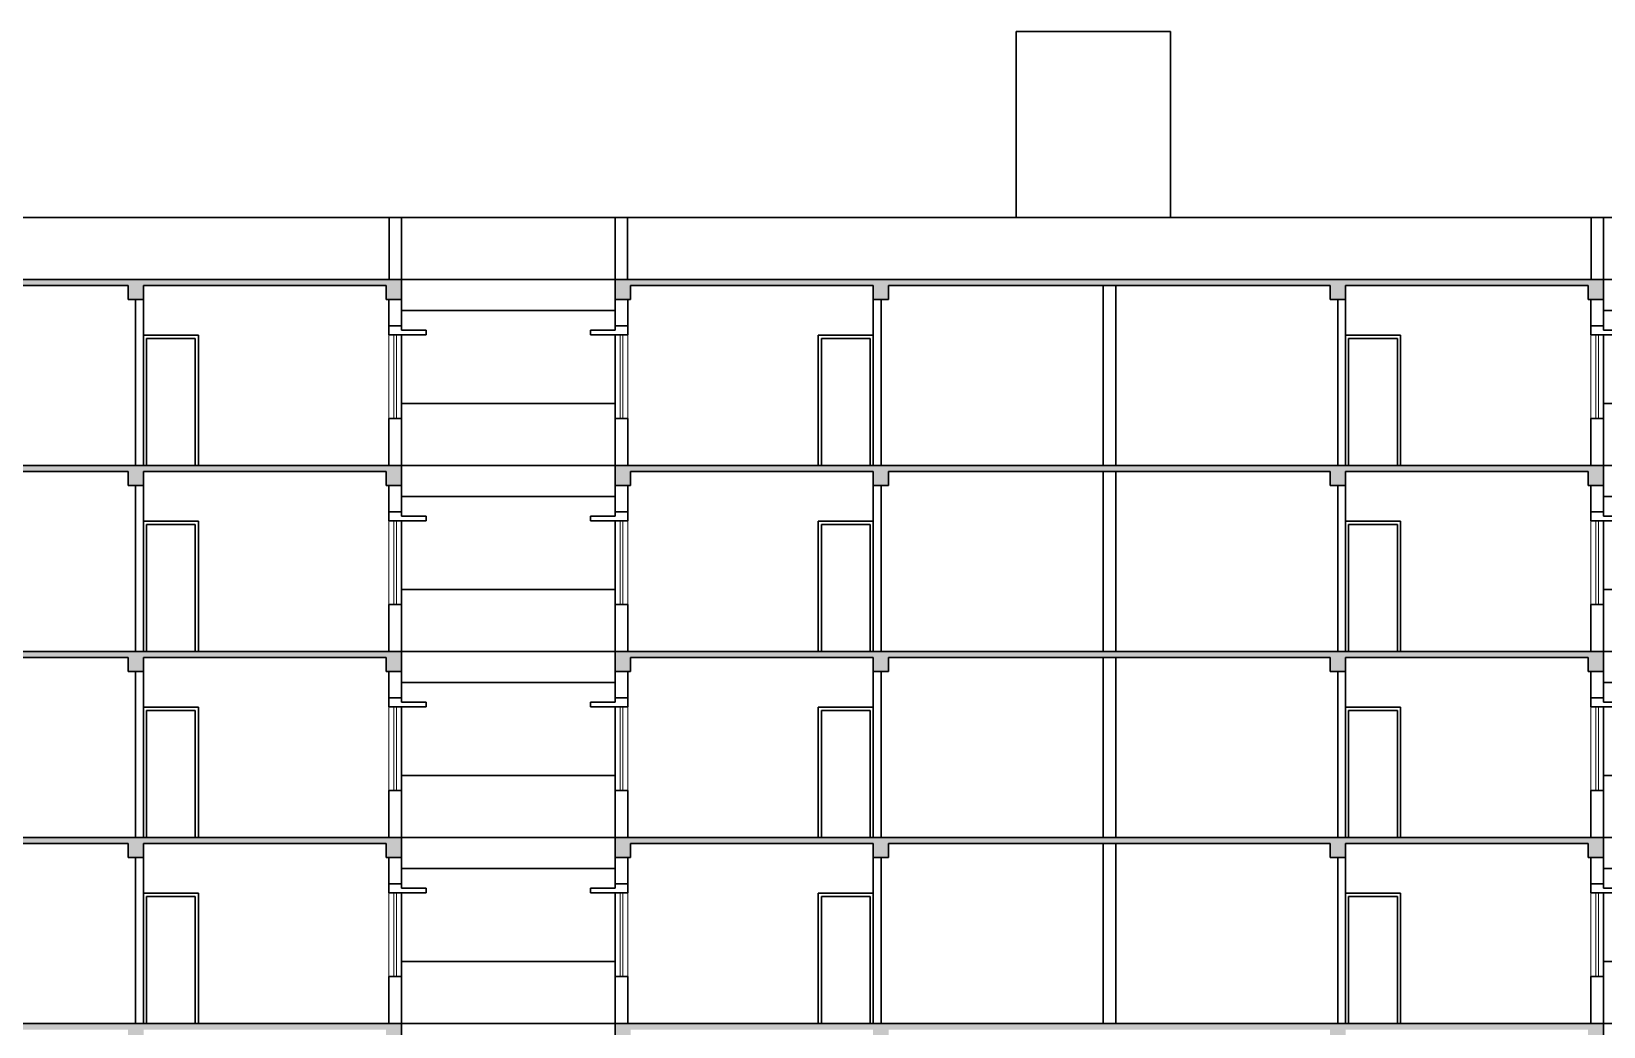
# Model space of a CAD drawing. Header units: metres. Extents: x 0 to 63445, y 32325 to 32915.
# Drawn here: x 63337.47 to 63362.83, y 32753.84 to 32769.89 of the extents above; entities that cross this region are included whole.
import ezdxf

# ---------------------------------------------------------------- set-up
doc = ezdxf.new("R2010")
doc.units = ezdxf.units.M
doc.header["$MEASUREMENT"] = 0
for name, color, linetype, lineweight in [('COLUMN', 1, 'Continuous', 30), ('elev', 252, 'Continuous', 20), ('wall', 7, 'Continuous', 30), ('window', 154, 'Continuous', 9)]:
    doc.layers.add(name, color=color, linetype=linetype, lineweight=lineweight)

# ---------------------------------------------------------------- blocks, each defined once
blk = doc.blocks.new('A$C1C873BC4')
at = {"layer": 'elev', "ltscale": 0.5}
h = blk.add_hatch(color=256, dxfattribs=at)
h.dxf.hatch_style = 1
h.paths.add_polyline_path([(-68.519, 25.907), (-79.442, 25.907), (-79.442, 25.807), (-79.192, 25.807), (-78.02, 25.807), (-78.02, 25.582), (-77.77, 25.582), (-77.77, 25.807), (-72.864, 25.807), (-72.864, 25.582), (-72.614, 25.582), (-72.614, 25.807), (-68.769, 25.807), (-68.769, 25.582), (-68.519, 25.582)])
h.paths.add_polyline_path([(-68.519, 22.907), (-79.442, 22.907), (-79.442, 22.807), (-79.192, 22.807), (-78.02, 22.807), (-78.02, 22.582), (-77.77, 22.582), (-77.77, 22.807), (-72.864, 22.807), (-72.864, 22.582), (-72.614, 22.582), (-72.614, 22.807), (-68.769, 22.807), (-68.769, 22.582), (-68.519, 22.582)])
h.paths.add_polyline_path([(-68.519, 19.907), (-79.442, 19.907), (-79.442, 19.807), (-79.192, 19.807), (-78.02, 19.807), (-78.02, 19.582), (-77.77, 19.582), (-77.77, 19.807), (-72.864, 19.807), (-72.864, 19.582), (-72.614, 19.582), (-72.614, 19.807), (-68.769, 19.807), (-68.769, 19.582), (-68.519, 19.582)])
h.paths.add_polyline_path([(-68.519, 16.907), (-79.442, 16.907), (-79.442, 16.807), (-79.192, 16.807), (-78.02, 16.807), (-78.02, 16.582), (-77.77, 16.582), (-77.77, 16.807), (-72.864, 16.807), (-72.864, 16.582), (-72.614, 16.582), (-72.614, 16.807), (-68.769, 16.807), (-68.769, 16.582), (-68.519, 16.582)])
h.paths.add_polyline_path([(-68.519, 13.907), (-79.442, 13.907), (-79.442, 13.807), (-79.192, 13.807), (-78.02, 13.807), (-78.02, 13.582), (-77.77, 13.582), (-77.77, 13.807), (-72.864, 13.807), (-72.864, 13.582), (-72.614, 13.582), (-72.614, 13.807), (-68.769, 13.807), (-68.769, 13.582), (-68.519, 13.582)])
h.paths.add_polyline_path([(-68.519, 10.907), (-79.442, 10.907), (-79.442, 10.807), (-79.192, 10.807), (-78.02, 10.807), (-78.02, 10.582), (-77.77, 10.582), (-77.77, 10.807), (-72.864, 10.807), (-72.864, 10.582), (-72.614, 10.582), (-72.614, 10.807), (-68.769, 10.807), (-68.769, 10.582), (-68.519, 10.582)])
h.paths.add_polyline_path([(-68.519, 7.907), (-79.442, 7.907), (-79.442, 7.807), (-79.192, 7.807), (-78.02, 7.807), (-78.02, 7.582), (-77.77, 7.582), (-77.77, 7.807), (-72.864, 7.807), (-72.864, 7.582), (-72.614, 7.582), (-72.614, 7.807), (-68.769, 7.807), (-68.769, 7.582), (-68.519, 7.582)])
h.paths.add_polyline_path([(-49.426, 4.907), (-65.37, 4.907), (-68.519, 4.907), (-68.519, 5.665), (-68.722, 5.665), (-68.722, 4.907), (-79.442, 4.907), (-79.442, 4.807), (-79.192, 4.807), (-78.02, 4.807), (-78.02, 4.582), (-77.77, 4.582), (-77.77, 4.807), (-72.864, 4.807), (-72.864, 4.582), (-72.614, 4.582), (-72.614, 4.807), (-68.769, 4.807), (-68.769, 4.582), (-68.519, 4.582), (-68.519, 4.807), (-65.37, 4.807), (-65.37, 4.582), (-65.12, 4.582), (-65.12, 4.807), (-61.208, 4.807), (-61.208, 4.582), (-60.958, 4.582), (-60.958, 4.807), (-53.838, 4.807), (-53.838, 4.582), (-53.588, 4.582), (-53.588, 4.807), (-49.676, 4.807), (-49.676, 4.582), (-49.426, 4.582)])
h.paths.add_polyline_path([(-60.958, 7.807), (-53.838, 7.807), (-53.838, 7.582), (-53.588, 7.582), (-53.588, 7.807), (-49.676, 7.807), (-49.676, 7.582), (-49.426, 7.582), (-49.426, 7.907), (-65.37, 7.907), (-65.37, 7.582), (-65.12, 7.582), (-65.12, 7.807), (-61.208, 7.807), (-61.208, 7.582), (-60.958, 7.582)])
h.paths.add_polyline_path([(-60.958, 10.807), (-53.838, 10.807), (-53.838, 10.582), (-53.588, 10.582), (-53.588, 10.807), (-49.676, 10.807), (-49.676, 10.582), (-49.426, 10.582), (-49.426, 10.907), (-65.37, 10.907), (-65.37, 10.582), (-65.12, 10.582), (-65.12, 10.807), (-61.208, 10.807), (-61.208, 10.582), (-60.958, 10.582)])
h.paths.add_polyline_path([(-60.958, 13.807), (-53.838, 13.807), (-53.838, 13.582), (-53.588, 13.582), (-53.588, 13.807), (-49.676, 13.807), (-49.676, 13.582), (-49.426, 13.582), (-49.426, 13.907), (-65.37, 13.907), (-65.37, 13.582), (-65.12, 13.582), (-65.12, 13.807), (-61.208, 13.807), (-61.208, 13.582), (-60.958, 13.582)])
h.paths.add_polyline_path([(-60.958, 16.807), (-53.838, 16.807), (-53.838, 16.582), (-53.588, 16.582), (-53.588, 16.807), (-49.676, 16.807), (-49.676, 16.582), (-49.426, 16.582), (-49.426, 16.907), (-65.37, 16.907), (-65.37, 16.582), (-65.12, 16.582), (-65.12, 16.807), (-61.208, 16.807), (-61.208, 16.582), (-60.958, 16.582)])
h.paths.add_polyline_path([(-60.958, 19.807), (-53.838, 19.807), (-53.838, 19.582), (-53.588, 19.582), (-53.588, 19.807), (-49.676, 19.807), (-49.676, 19.582), (-49.426, 19.582), (-49.426, 19.907), (-65.37, 19.907), (-65.37, 19.582), (-65.12, 19.582), (-65.12, 19.807), (-61.208, 19.807), (-61.208, 19.582), (-60.958, 19.582)])
h.paths.add_polyline_path([(-60.958, 22.807), (-53.838, 22.807), (-53.838, 22.582), (-53.588, 22.582), (-53.588, 22.807), (-49.676, 22.807), (-49.676, 22.582), (-49.426, 22.582), (-49.426, 22.907), (-65.37, 22.907), (-65.37, 22.582), (-65.12, 22.582), (-65.12, 22.807), (-61.208, 22.807), (-61.208, 22.582), (-60.958, 22.582)])
h.paths.add_polyline_path([(-60.958, 25.807), (-53.838, 25.807), (-53.838, 25.582), (-53.588, 25.582), (-53.588, 25.807), (-49.676, 25.807), (-49.676, 25.582), (-49.426, 25.582), (-49.426, 25.907), (-65.37, 25.907), (-65.37, 25.582), (-65.12, 25.582), (-65.12, 25.807), (-61.208, 25.807), (-61.208, 25.582), (-60.958, 25.582)])
h.paths.add_polyline_path([(-41.568, 25.807), (-34.448, 25.807), (-34.448, 25.582), (-34.198, 25.582), (-34.198, 25.807), (-30.286, 25.807), (-30.286, 25.582), (-30.036, 25.582), (-30.036, 25.907), (-45.98, 25.907), (-45.98, 25.582), (-45.73, 25.582), (-45.73, 25.807), (-41.818, 25.807), (-41.818, 25.582), (-41.568, 25.582)])
h.paths.add_polyline_path([(-41.568, 22.807), (-34.448, 22.807), (-34.448, 22.582), (-34.198, 22.582), (-34.198, 22.807), (-30.286, 22.807), (-30.286, 22.582), (-30.036, 22.582), (-30.036, 22.907), (-45.98, 22.907), (-45.98, 22.582), (-45.73, 22.582), (-45.73, 22.807), (-41.818, 22.807), (-41.818, 22.582), (-41.568, 22.582)])
h.paths.add_polyline_path([(-41.568, 19.807), (-34.448, 19.807), (-34.448, 19.582), (-34.198, 19.582), (-34.198, 19.807), (-30.286, 19.807), (-30.286, 19.582), (-30.036, 19.582), (-30.036, 19.907), (-45.98, 19.907), (-45.98, 19.582), (-45.73, 19.582), (-45.73, 19.807), (-41.818, 19.807), (-41.818, 19.582), (-41.568, 19.582)])
h.paths.add_polyline_path([(-41.568, 16.807), (-34.448, 16.807), (-34.448, 16.582), (-34.198, 16.582), (-34.198, 16.807), (-30.286, 16.807), (-30.286, 16.582), (-30.036, 16.582), (-30.036, 16.907), (-45.98, 16.907), (-45.98, 16.582), (-45.73, 16.582), (-45.73, 16.807), (-41.818, 16.807), (-41.818, 16.582), (-41.568, 16.582)])
h.paths.add_polyline_path([(-41.568, 13.807), (-34.448, 13.807), (-34.448, 13.582), (-34.198, 13.582), (-34.198, 13.807), (-30.286, 13.807), (-30.286, 13.582), (-30.036, 13.582), (-30.036, 13.907), (-45.98, 13.907), (-45.98, 13.582), (-45.73, 13.582), (-45.73, 13.807), (-41.818, 13.807), (-41.818, 13.582), (-41.568, 13.582)])
h.paths.add_polyline_path([(-41.568, 10.807), (-34.448, 10.807), (-34.448, 10.582), (-34.198, 10.582), (-34.198, 10.807), (-30.286, 10.807), (-30.286, 10.582), (-30.036, 10.582), (-30.036, 10.907), (-45.98, 10.907), (-45.98, 10.582), (-45.73, 10.582), (-45.73, 10.807), (-41.818, 10.807), (-41.818, 10.582), (-41.568, 10.582)])
h.paths.add_polyline_path([(-41.568, 7.807), (-34.448, 7.807), (-34.448, 7.582), (-34.198, 7.582), (-34.198, 7.807), (-30.286, 7.807), (-30.286, 7.582), (-30.036, 7.582), (-30.036, 7.907), (-45.98, 7.907), (-45.98, 7.582), (-45.73, 7.582), (-45.73, 7.807), (-41.818, 7.807), (-41.818, 7.582), (-41.568, 7.582)])
h.paths.add_polyline_path([(-41.568, 4.807), (-34.448, 4.807), (-34.448, 4.582), (-34.198, 4.582), (-34.198, 4.807), (-30.286, 4.807), (-30.286, 4.582), (-30.036, 4.582), (-30.036, 4.907), (-45.98, 4.907), (-45.98, 4.582), (-45.73, 4.582), (-45.73, 4.807), (-41.818, 4.807), (-41.818, 4.582), (-41.568, 4.582)])
h.paths.add_polyline_path([(-15.964, 4.907), (-26.888, 4.907), (-26.888, 4.582), (-26.638, 4.582), (-26.638, 4.807), (-22.792, 4.807), (-22.792, 4.582), (-22.542, 4.582), (-22.542, 4.807), (-17.636, 4.807), (-17.636, 4.582), (-17.386, 4.582), (-17.386, 4.807), (-16.214, 4.807), (-15.964, 4.807)])
h.paths.add_polyline_path([(-22.542, 1.907), (-26.888, 1.907), (-26.888, 1.582), (-26.638, 1.582), (-26.638, 1.807), (-22.792, 1.807), (-22.792, 1.582), (-22.542, 1.582), (-22.542, 1.807)])
h.paths.add_polyline_path([(-34.198, 1.807), (-30.286, 1.807), (-30.286, 1.582), (-30.036, 1.582), (-30.036, 1.907), (-45.98, 1.907), (-45.98, 1.582), (-45.777, 1.582), (-45.777, 1.807), (-41.818, 1.807), (-41.818, 1.582), (-41.568, 1.582), (-41.568, 1.807), (-34.448, 1.807), (-34.448, 1.582), (-34.198, 1.582)])
h.paths.add_polyline_path([(-17.386, 1.807), (-17.386, 1.907), (-22.542, 1.907), (-22.542, 1.807), (-17.636, 1.807), (-17.636, 1.582), (-17.386, 1.582)])
h.paths.add_polyline_path([(-17.386, 7.807), (-16.214, 7.807), (-15.964, 7.807), (-15.964, 7.907), (-26.888, 7.907), (-26.888, 7.582), (-26.638, 7.582), (-26.638, 7.807), (-22.792, 7.807), (-22.792, 7.582), (-22.542, 7.582), (-22.542, 7.807), (-17.636, 7.807), (-17.636, 7.582), (-17.386, 7.582)])
h.paths.add_polyline_path([(-22.542, 10.807), (-17.636, 10.807), (-17.636, 10.582), (-17.386, 10.582), (-17.386, 10.807), (-16.214, 10.807), (-15.964, 10.807), (-15.964, 10.907), (-26.888, 10.907), (-26.888, 10.582), (-26.638, 10.582), (-26.638, 10.807), (-22.792, 10.807), (-22.792, 10.582), (-22.542, 10.582)])
h.paths.add_polyline_path([(-22.542, 13.807), (-17.636, 13.807), (-17.636, 13.582), (-17.386, 13.582), (-17.386, 13.807), (-16.214, 13.807), (-15.964, 13.807), (-15.964, 13.907), (-26.888, 13.907), (-26.888, 13.582), (-26.638, 13.582), (-26.638, 13.807), (-22.792, 13.807), (-22.792, 13.582), (-22.542, 13.582)])
h.paths.add_polyline_path([(-22.542, 19.807), (-17.636, 19.807), (-17.636, 19.582), (-17.386, 19.582), (-17.386, 19.807), (-16.214, 19.807), (-15.964, 19.807), (-15.964, 19.907), (-26.888, 19.907), (-26.888, 19.582), (-26.638, 19.582), (-26.638, 19.807), (-22.792, 19.807), (-22.792, 19.582), (-22.542, 19.582)])
h.paths.add_polyline_path([(-22.542, 16.807), (-17.636, 16.807), (-17.636, 16.582), (-17.386, 16.582), (-17.386, 16.807), (-16.214, 16.807), (-15.964, 16.807), (-15.964, 16.907), (-26.888, 16.907), (-26.888, 16.582), (-26.638, 16.582), (-26.638, 16.807), (-22.792, 16.807), (-22.792, 16.582), (-22.542, 16.582)])
h.paths.add_polyline_path([(-22.542, 22.807), (-17.636, 22.807), (-17.636, 22.582), (-17.386, 22.582), (-17.386, 22.807), (-16.214, 22.807), (-15.964, 22.807), (-15.964, 22.907), (-26.888, 22.907), (-26.888, 22.582), (-26.638, 22.582), (-26.638, 22.807), (-22.792, 22.807), (-22.792, 22.582), (-22.542, 22.582)])
h.paths.add_polyline_path([(-22.542, 25.807), (-17.636, 25.807), (-17.636, 25.582), (-17.386, 25.582), (-17.386, 25.807), (-16.214, 25.807), (-15.964, 25.807), (-15.964, 25.907), (-26.888, 25.907), (-26.888, 25.582), (-26.638, 25.582), (-26.638, 25.807), (-22.792, 25.807), (-22.792, 25.582), (-22.542, 25.582)])
h.paths.add_polyline_path([(-60.958, 1.807), (-53.838, 1.807), (-53.838, 1.582), (-53.588, 1.582), (-53.588, 1.807), (-49.629, 1.807), (-49.629, 1.582), (-49.426, 1.582), (-49.426, 1.907), (-65.167, 1.907), (-65.167, 4.582), (-65.369, 4.582), (-65.369, 1.582), (-65.12, 1.582), (-65.12, 1.807), (-61.208, 1.807), (-61.208, 1.582), (-60.958, 1.582)])
at = {"layer": 'COLUMN', "ltscale": 3}
for p, q in [((-49.427, 25.159), (-49.629, 25.159)), ((-49.629, 25.159), (-49.629, 25.015)), ((-49.427, 25.159), (-49.427, 25.089)), ((-45.979, 25.159), (-45.777, 25.159)), ((-45.979, 25.159), (-45.979, 25.089)), ((-45.777, 25.159), (-45.777, 25.015)), ((-30.037, 25.159), (-30.239, 25.159)), ((-30.239, 25.159), (-30.239, 25.015)), ((-30.037, 25.159), (-30.037, 25.089)), ((-49.027, 25.015), (-49.629, 25.015)), ((-49.027, 25.089), (-49.427, 25.089)), ((-49.027, 25.015), (-49.027, 25.089)), ((-46.379, 25.015), (-46.379, 25.089)), ((-46.379, 25.089), (-45.979, 25.089)), ((-46.379, 25.015), (-45.777, 25.015)), ((-29.638, 25.015), (-30.239, 25.015)), ((-29.638, 25.089), (-30.037, 25.089)), ((-49.427, 22.159), (-49.629, 22.159)), ((-49.629, 22.159), (-49.629, 22.015)), ((-49.427, 22.159), (-49.427, 22.089)), ((-49.027, 22.089), (-49.427, 22.089)), ((-49.027, 22.015), (-49.027, 22.089)), ((-46.379, 22.015), (-46.379, 22.089)), ((-46.379, 22.089), (-45.979, 22.089)), ((-45.979, 22.159), (-45.777, 22.159)), ((-45.979, 22.159), (-45.979, 22.089)), ((-45.777, 22.159), (-45.777, 22.015)), ((-30.037, 22.159), (-30.239, 22.159)), ((-30.239, 22.159), (-30.239, 22.015)), ((-30.037, 22.159), (-30.037, 22.089)), ((-29.638, 22.089), (-30.037, 22.089)), ((-49.027, 22.015), (-49.629, 22.015)), ((-46.379, 22.015), (-45.777, 22.015)), ((-29.638, 22.015), (-30.239, 22.015)), ((-49.427, 19.159), (-49.629, 19.159)), ((-49.629, 19.159), (-49.629, 19.015)), ((-49.427, 19.159), (-49.427, 19.089)), ((-49.027, 19.089), (-49.427, 19.089)), ((-49.027, 19.015), (-49.027, 19.089)), ((-46.379, 19.015), (-46.379, 19.089)), ((-46.379, 19.089), (-45.979, 19.089)), ((-45.979, 19.159), (-45.777, 19.159)), ((-45.979, 19.159), (-45.979, 19.089)), ((-45.777, 19.159), (-45.777, 19.015)), ((-30.037, 19.159), (-30.239, 19.159)), ((-30.239, 19.159), (-30.239, 19.015)), ((-30.037, 19.159), (-30.037, 19.089)), ((-29.638, 19.089), (-30.037, 19.089)), ((-49.027, 19.015), (-49.629, 19.015)), ((-46.379, 19.015), (-45.777, 19.015)), ((-29.638, 19.015), (-30.239, 19.015)), ((-49.427, 16.159), (-49.629, 16.159)), ((-49.629, 16.159), (-49.629, 16.015)), ((-49.027, 16.015), (-49.629, 16.015)), ((-49.427, 16.159), (-49.427, 16.089)), ((-49.027, 16.089), (-49.427, 16.089)), ((-49.027, 16.015), (-49.027, 16.089)), ((-46.379, 16.015), (-46.379, 16.089)), ((-46.379, 16.089), (-45.979, 16.089)), ((-46.379, 16.015), (-45.777, 16.015)), ((-45.979, 16.159), (-45.777, 16.159)), ((-45.979, 16.159), (-45.979, 16.089)), ((-45.777, 16.159), (-45.777, 16.015)), ((-30.037, 16.159), (-30.239, 16.159)), ((-30.239, 16.159), (-30.239, 16.015)), ((-29.638, 16.015), (-30.239, 16.015)), ((-30.037, 16.159), (-30.037, 16.089)), ((-29.638, 16.089), (-30.037, 16.089))]:
    blk.add_line(p, q, dxfattribs=at)
at = {"layer": 'wall', "ltscale": 0.5}
for p, q in [((-39.509, 29.907), (-37.02, 29.907)), ((-39.509, 26.907), (-39.509, 29.907)), ((-37.02, 26.907), (-37.02, 29.907)), ((-79.442, 26.907), (-16.164, 26.907)), ((-49.426, 26.907), (-65.37, 26.907)), ((-49.626, 25.907), (-49.626, 26.907)), ((-49.426, 25.907), (-49.426, 26.907)), ((-45.98, 26.907), (-30.036, 26.907)), ((-45.98, 25.907), (-45.98, 26.907)), ((-45.78, 25.907), (-45.78, 26.907)), ((-30.236, 25.907), (-30.236, 26.907)), ((-30.036, 25.907), (-30.036, 26.907)), ((-49.426, 25.907), (-65.37, 25.907)), ((-49.426, 25.582), (-49.426, 25.907)), ((-45.98, 25.907), (-49.426, 25.907)), ((-49.129, 25.907), (-45.98, 25.907)), ((-30.036, 25.907), (-45.98, 25.907)), ((-45.98, 25.907), (-45.98, 25.582)), ((-30.036, 25.582), (-30.036, 25.907)), ((-26.888, 25.907), (-30.036, 25.907)), ((-30.036, 25.907), (-26.888, 25.907)), ((-53.838, 25.807), (-60.958, 25.807)), ((-53.838, 25.807), (-53.838, 25.582)), ((-53.588, 22.907), (-53.588, 25.807)), ((-49.676, 25.807), (-53.588, 25.807)), ((-53.588, 25.582), (-53.588, 25.807)), ((-49.676, 25.807), (-49.676, 25.582)), ((-41.818, 25.807), (-45.73, 25.807)), ((-45.73, 25.582), (-45.73, 25.807)), ((-41.818, 22.907), (-41.818, 25.807)), ((-41.818, 25.807), (-41.818, 25.582)), ((-34.448, 25.807), (-41.568, 25.807)), ((-41.568, 25.582), (-41.568, 25.807)), ((-38.11, 22.907), (-38.11, 25.807)), ((-37.906, 22.907), (-37.906, 25.807)), ((-34.448, 25.807), (-34.448, 25.582)), ((-34.198, 22.907), (-34.198, 25.807)), ((-30.286, 25.807), (-34.198, 25.807)), ((-34.198, 25.582), (-34.198, 25.807)), ((-30.286, 25.807), (-30.286, 25.582)), ((-53.838, 25.582), (-53.588, 25.582)), ((-53.715, 22.907), (-53.715, 25.582)), ((-49.676, 25.582), (-49.426, 25.582)), ((-49.629, 25.159), (-49.629, 25.582)), ((-49.427, 25.159), (-49.427, 25.582)), ((-49.427, 25.407), (-45.98, 25.407)), ((-45.98, 25.582), (-45.73, 25.582)), ((-45.979, 25.159), (-45.979, 25.582)), ((-45.777, 25.159), (-45.777, 25.582)), ((-41.818, 25.582), (-41.568, 25.582)), ((-41.691, 22.907), (-41.691, 25.582)), ((-34.448, 25.582), (-34.198, 25.582)), ((-34.325, 22.907), (-34.325, 25.582)), ((-30.286, 25.582), (-30.036, 25.582)), ((-30.239, 25.159), (-30.239, 25.582)), ((-30.037, 25.159), (-30.037, 25.582)), ((-26.888, 25.407), (-30.036, 25.407)), ((-53.588, 25.007), (-52.702, 25.007)), ((-53.538, 24.957), (-52.752, 24.957)), ((-53.538, 22.907), (-53.538, 24.957)), ((-52.752, 24.957), (-52.752, 22.907)), ((-52.702, 25.007), (-52.702, 22.907)), ((-49.426, 22.907), (-49.426, 25.015)), ((-45.98, 22.907), (-45.98, 25.015)), ((-41.818, 25.007), (-42.704, 25.007)), ((-42.704, 25.007), (-42.704, 22.907)), ((-41.868, 24.957), (-42.654, 24.957)), ((-42.654, 24.957), (-42.654, 22.907)), ((-41.868, 22.907), (-41.868, 24.957)), ((-34.198, 25.007), (-33.312, 25.007)), ((-34.148, 24.957), (-33.362, 24.957)), ((-34.148, 22.907), (-34.148, 24.957)), ((-33.362, 24.957), (-33.362, 22.907)), ((-33.312, 25.007), (-33.312, 22.907)), ((-30.036, 22.907), (-30.036, 25.015)), ((-49.426, 23.907), (-45.98, 23.907)), ((-26.888, 23.907), (-30.036, 23.907)), ((-49.629, 23.665), (-49.629, 22.907)), ((-45.777, 23.665), (-45.777, 22.907)), ((-30.239, 23.665), (-30.239, 22.907)), ((-49.426, 22.907), (-65.37, 22.907)), ((-49.426, 22.582), (-49.426, 22.907)), ((-49.426, 22.907), (-45.98, 22.907)), ((-30.036, 22.907), (-45.98, 22.907)), ((-45.98, 22.907), (-45.98, 22.582)), ((-30.036, 22.582), (-30.036, 22.907)), ((-26.888, 22.907), (-30.036, 22.907)), ((-53.838, 22.807), (-60.958, 22.807)), ((-53.838, 22.807), (-53.838, 22.582)), ((-53.838, 22.582), (-53.588, 22.582)), ((-53.715, 19.907), (-53.715, 22.582)), ((-53.588, 19.907), (-53.588, 22.807)), ((-49.676, 22.807), (-53.588, 22.807)), ((-53.588, 22.582), (-53.588, 22.807)), ((-49.676, 22.807), (-49.676, 22.582)), ((-49.676, 22.582), (-49.426, 22.582)), ((-49.629, 22.159), (-49.629, 22.582)), ((-49.427, 22.159), (-49.427, 22.582)), ((-45.98, 22.582), (-45.73, 22.582)), ((-45.979, 22.159), (-45.979, 22.582)), ((-45.777, 22.159), (-45.777, 22.582)), ((-41.818, 22.807), (-45.73, 22.807)), ((-45.73, 22.582), (-45.73, 22.807)), ((-41.818, 19.907), (-41.818, 22.807)), ((-41.818, 22.807), (-41.818, 22.582)), ((-41.818, 22.582), (-41.568, 22.582)), ((-41.691, 19.907), (-41.691, 22.582)), ((-34.448, 22.807), (-41.568, 22.807)), ((-41.568, 22.582), (-41.568, 22.807)), ((-38.11, 19.907), (-38.11, 22.807)), ((-37.906, 19.907), (-37.906, 22.807)), ((-34.448, 22.807), (-34.448, 22.582)), ((-34.448, 22.582), (-34.198, 22.582)), ((-34.325, 19.907), (-34.325, 22.582)), ((-34.198, 19.907), (-34.198, 22.807)), ((-30.286, 22.807), (-34.198, 22.807)), ((-34.198, 22.582), (-34.198, 22.807)), ((-30.286, 22.807), (-30.286, 22.582)), ((-30.286, 22.582), (-30.036, 22.582)), ((-30.239, 22.159), (-30.239, 22.582)), ((-30.037, 22.159), (-30.037, 22.582)), ((-49.427, 22.407), (-45.98, 22.407)), ((-26.888, 22.407), (-30.036, 22.407)), ((-53.588, 22.007), (-52.702, 22.007)), ((-53.538, 21.957), (-52.752, 21.957)), ((-53.538, 19.907), (-53.538, 21.957)), ((-52.752, 21.957), (-52.752, 19.907)), ((-52.702, 22.007), (-52.702, 19.907)), ((-49.426, 19.907), (-49.426, 22.015)), ((-45.98, 19.907), (-45.98, 22.015)), ((-41.818, 22.007), (-42.704, 22.007)), ((-42.704, 22.007), (-42.704, 19.907)), ((-41.868, 21.957), (-42.654, 21.957)), ((-42.654, 21.957), (-42.654, 19.907)), ((-41.868, 19.907), (-41.868, 21.957)), ((-34.198, 22.007), (-33.312, 22.007)), ((-34.148, 21.957), (-33.362, 21.957)), ((-34.148, 19.907), (-34.148, 21.957)), ((-33.362, 21.957), (-33.362, 19.907)), ((-33.312, 22.007), (-33.312, 19.907)), ((-30.036, 19.907), (-30.036, 22.015)), ((-49.426, 20.907), (-45.98, 20.907)), ((-26.888, 20.907), (-30.036, 20.907)), ((-49.629, 20.665), (-49.629, 19.907)), ((-45.777, 20.665), (-45.777, 19.907)), ((-30.239, 20.665), (-30.239, 19.907)), ((-49.426, 19.907), (-65.37, 19.907)), ((-53.838, 19.807), (-60.958, 19.807)), ((-53.838, 19.807), (-53.838, 19.582)), ((-53.588, 16.907), (-53.588, 19.807)), ((-49.676, 19.807), (-53.588, 19.807)), ((-53.588, 19.582), (-53.588, 19.807)), ((-49.676, 19.807), (-49.676, 19.582)), ((-49.426, 19.582), (-49.426, 19.907)), ((-49.426, 19.907), (-45.98, 19.907)), ((-30.036, 19.907), (-45.98, 19.907)), ((-45.98, 19.907), (-45.98, 19.582)), ((-41.818, 19.807), (-45.73, 19.807)), ((-45.73, 19.582), (-45.73, 19.807)), ((-41.818, 16.907), (-41.818, 19.807)), ((-41.818, 19.807), (-41.818, 19.582)), ((-34.448, 19.807), (-41.568, 19.807)), ((-41.568, 19.582), (-41.568, 19.807)), ((-38.11, 16.907), (-38.11, 19.807)), ((-37.906, 16.907), (-37.906, 19.807)), ((-34.448, 19.807), (-34.448, 19.582)), ((-34.198, 16.907), (-34.198, 19.807)), ((-30.286, 19.807), (-34.198, 19.807)), ((-34.198, 19.582), (-34.198, 19.807)), ((-30.286, 19.807), (-30.286, 19.582)), ((-30.036, 19.582), (-30.036, 19.907)), ((-26.888, 19.907), (-30.036, 19.907)), ((-53.838, 19.582), (-53.588, 19.582)), ((-53.715, 16.907), (-53.715, 19.582)), ((-49.676, 19.582), (-49.426, 19.582)), ((-49.629, 19.159), (-49.629, 19.582)), ((-49.427, 19.159), (-49.427, 19.582)), ((-45.98, 19.582), (-45.73, 19.582)), ((-45.979, 19.159), (-45.979, 19.582)), ((-45.777, 19.159), (-45.777, 19.582)), ((-41.818, 19.582), (-41.568, 19.582)), ((-41.691, 16.907), (-41.691, 19.582)), ((-34.448, 19.582), (-34.198, 19.582)), ((-34.325, 16.907), (-34.325, 19.582)), ((-30.286, 19.582), (-30.036, 19.582)), ((-30.239, 19.159), (-30.239, 19.582)), ((-30.037, 19.159), (-30.037, 19.582)), ((-49.427, 19.407), (-45.98, 19.407)), ((-26.888, 19.407), (-30.036, 19.407)), ((-53.588, 19.007), (-52.702, 19.007)), ((-53.538, 18.957), (-52.752, 18.957)), ((-53.538, 16.907), (-53.538, 18.957)), ((-52.752, 18.957), (-52.752, 16.907)), ((-52.702, 19.007), (-52.702, 16.907)), ((-49.426, 16.907), (-49.426, 19.015)), ((-45.98, 16.907), (-45.98, 19.015)), ((-41.818, 19.007), (-42.704, 19.007)), ((-42.704, 19.007), (-42.704, 16.907)), ((-41.868, 18.957), (-42.654, 18.957)), ((-42.654, 18.957), (-42.654, 16.907)), ((-41.868, 16.907), (-41.868, 18.957)), ((-34.198, 19.007), (-33.312, 19.007)), ((-34.148, 18.957), (-33.362, 18.957)), ((-34.148, 16.907), (-34.148, 18.957)), ((-33.362, 18.957), (-33.362, 16.907)), ((-33.312, 19.007), (-33.312, 16.907)), ((-30.036, 16.907), (-30.036, 19.015)), ((-49.426, 17.907), (-45.98, 17.907)), ((-26.888, 17.907), (-30.036, 17.907)), ((-49.629, 17.665), (-49.629, 16.907)), ((-45.777, 17.665), (-45.777, 16.907)), ((-30.239, 17.665), (-30.239, 16.907)), ((-49.426, 16.907), (-65.37, 16.907)), ((-53.838, 16.807), (-60.958, 16.807)), ((-53.838, 16.807), (-53.838, 16.582)), ((-53.588, 13.907), (-53.588, 16.807)), ((-49.676, 16.807), (-53.588, 16.807)), ((-53.588, 16.582), (-53.588, 16.807)), ((-49.676, 16.807), (-49.676, 16.582)), ((-49.426, 16.582), (-49.426, 16.907)), ((-49.426, 16.907), (-45.98, 16.907)), ((-30.036, 16.907), (-45.98, 16.907)), ((-45.98, 16.907), (-45.98, 16.582)), ((-41.818, 16.807), (-45.73, 16.807)), ((-45.73, 16.582), (-45.73, 16.807)), ((-41.818, 13.907), (-41.818, 16.807)), ((-41.818, 16.807), (-41.818, 16.582)), ((-34.448, 16.807), (-41.568, 16.807)), ((-41.568, 16.582), (-41.568, 16.807)), ((-38.11, 13.907), (-38.11, 16.807)), ((-37.906, 13.907), (-37.906, 16.807)), ((-34.448, 16.807), (-34.448, 16.582)), ((-34.198, 13.907), (-34.198, 16.807)), ((-30.286, 16.807), (-34.198, 16.807)), ((-34.198, 16.582), (-34.198, 16.807)), ((-30.286, 16.807), (-30.286, 16.582)), ((-30.036, 16.582), (-30.036, 16.907)), ((-26.888, 16.907), (-30.036, 16.907)), ((-53.838, 16.582), (-53.588, 16.582)), ((-53.715, 13.907), (-53.715, 16.582)), ((-49.676, 16.582), (-49.426, 16.582)), ((-49.629, 16.159), (-49.629, 16.582)), ((-49.427, 16.159), (-49.427, 16.582)), ((-45.98, 16.582), (-45.73, 16.582)), ((-45.979, 16.159), (-45.979, 16.582)), ((-45.777, 16.159), (-45.777, 16.582)), ((-41.818, 16.582), (-41.568, 16.582)), ((-41.691, 13.907), (-41.691, 16.582)), ((-34.448, 16.582), (-34.198, 16.582)), ((-34.325, 13.907), (-34.325, 16.582)), ((-30.286, 16.582), (-30.036, 16.582)), ((-30.239, 16.159), (-30.239, 16.582)), ((-30.037, 16.159), (-30.037, 16.582)), ((-49.427, 16.407), (-45.98, 16.407)), ((-26.888, 16.407), (-30.036, 16.407)), ((-53.588, 16.007), (-52.702, 16.007)), ((-52.702, 16.007), (-52.702, 13.907)), ((-49.426, 13.907), (-49.426, 16.015)), ((-45.98, 13.907), (-45.98, 16.015)), ((-41.818, 16.007), (-42.704, 16.007)), ((-42.704, 16.007), (-42.704, 13.907)), ((-34.198, 16.007), (-33.312, 16.007)), ((-33.312, 16.007), (-33.312, 13.907)), ((-30.036, 13.907), (-30.036, 16.015)), ((-53.538, 15.957), (-52.752, 15.957)), ((-53.538, 13.907), (-53.538, 15.957)), ((-52.752, 15.957), (-52.752, 13.907)), ((-41.868, 15.957), (-42.654, 15.957)), ((-42.654, 15.957), (-42.654, 13.907)), ((-41.868, 13.907), (-41.868, 15.957)), ((-34.148, 15.957), (-33.362, 15.957)), ((-34.148, 13.907), (-34.148, 15.957)), ((-33.362, 15.957), (-33.362, 13.907)), ((-49.426, 14.907), (-45.979, 14.907)), ((-26.888, 14.907), (-30.036, 14.907)), ((-49.629, 14.665), (-49.629, 13.907)), ((-45.777, 14.665), (-45.777, 13.907)), ((-30.239, 14.665), (-30.239, 13.907)), ((-49.426, 13.907), (-65.37, 13.907)), ((-49.426, 13.582), (-49.426, 13.907)), ((-49.426, 13.907), (-45.98, 13.907)), ((-30.036, 13.907), (-45.98, 13.907)), ((-45.98, 13.907), (-45.98, 13.582)), ((-30.036, 13.582), (-30.036, 13.907)), ((-26.888, 13.907), (-30.036, 13.907))]:
    blk.add_line(p, q, dxfattribs=at)
at = {"layer": 'wall', "ltscale": 3}
for p, q in [((-49.427, 23.665), (-49.629, 23.665)), ((-45.979, 23.665), (-45.777, 23.665)), ((-30.037, 23.665), (-30.239, 23.665)), ((-49.427, 20.665), (-49.629, 20.665)), ((-45.979, 20.665), (-45.777, 20.665)), ((-30.037, 20.665), (-30.239, 20.665)), ((-49.427, 17.665), (-49.629, 17.665)), ((-45.979, 17.665), (-45.777, 17.665)), ((-30.037, 17.665), (-30.239, 17.665)), ((-49.427, 14.665), (-49.629, 14.665)), ((-45.979, 14.665), (-45.777, 14.665)), ((-30.037, 14.665), (-30.239, 14.665))]:
    blk.add_line(p, q, dxfattribs=at)
at = {"layer": 'window', "ltscale": 3}
for p, q in [((-49.629, 23.665), (-49.629, 25.015)), ((-49.551, 23.665), (-49.551, 25.015)), ((-49.505, 23.665), (-49.505, 25.015)), ((-49.427, 23.665), (-49.427, 25.015)), ((-45.979, 23.665), (-45.979, 25.015)), ((-45.901, 23.665), (-45.901, 25.015)), ((-45.855, 23.665), (-45.855, 25.015)), ((-45.777, 23.665), (-45.777, 25.015)), ((-30.239, 23.665), (-30.239, 25.015)), ((-30.162, 23.665), (-30.162, 25.015)), ((-30.115, 23.665), (-30.115, 25.015)), ((-30.037, 23.665), (-30.037, 25.015)), ((-49.629, 20.665), (-49.629, 22.015)), ((-49.551, 20.665), (-49.551, 22.015)), ((-49.505, 20.665), (-49.505, 22.015)), ((-49.427, 20.665), (-49.427, 22.015)), ((-45.979, 20.665), (-45.979, 22.015)), ((-45.901, 20.665), (-45.901, 22.015)), ((-45.855, 20.665), (-45.855, 22.015)), ((-45.777, 20.665), (-45.777, 22.015)), ((-30.239, 20.665), (-30.239, 22.015)), ((-30.162, 20.665), (-30.162, 22.015)), ((-30.115, 20.665), (-30.115, 22.015)), ((-30.037, 20.665), (-30.037, 22.015)), ((-49.629, 17.665), (-49.629, 19.015)), ((-49.551, 17.665), (-49.551, 19.015)), ((-49.505, 17.665), (-49.505, 19.015)), ((-49.427, 17.665), (-49.427, 19.015)), ((-45.979, 17.665), (-45.979, 19.015)), ((-45.901, 17.665), (-45.901, 19.015)), ((-45.855, 17.665), (-45.855, 19.015)), ((-45.777, 17.665), (-45.777, 19.015)), ((-30.239, 17.665), (-30.239, 19.015)), ((-30.162, 17.665), (-30.162, 19.015)), ((-30.115, 17.665), (-30.115, 19.015)), ((-30.037, 17.665), (-30.037, 19.015)), ((-49.629, 14.665), (-49.629, 16.015)), ((-49.551, 14.665), (-49.551, 16.015)), ((-49.505, 14.665), (-49.505, 16.015)), ((-49.427, 14.665), (-49.427, 16.015)), ((-45.979, 14.665), (-45.979, 16.015)), ((-45.901, 14.665), (-45.901, 16.015)), ((-45.855, 14.665), (-45.855, 16.015)), ((-45.777, 14.665), (-45.777, 16.015)), ((-30.239, 14.665), (-30.239, 16.015)), ((-30.162, 14.665), (-30.162, 16.015)), ((-30.115, 14.665), (-30.115, 16.015)), ((-30.037, 14.665), (-30.037, 16.015))]:
    blk.add_line(p, q, dxfattribs=at)

msp = doc.modelspace()

# ---------------------------------------------------------------- block references
at = {"layer": 'wall', "ltscale": 0.5}
msp.add_blockref('A$C1C873BC4', (63392.863, 32739.9821), dxfattribs=at)

doc.saveas('drawing.dxf')
